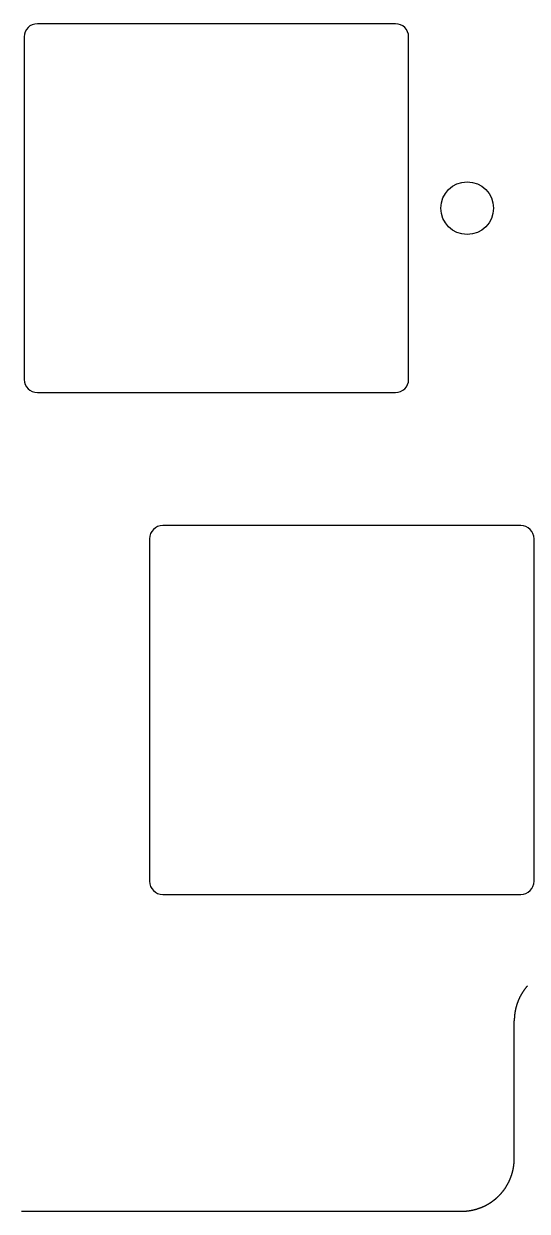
# Model space of a CAD drawing. Header units: millimetres. Extents: x -10 to 277, y -95 to 18.
# Drawn here: x 16.5 to 35.62, y -95.23 to -50.15 of the extents above; entities that cross this region are included whole.
import ezdxf

# ---------------------------------------------------------------- set-up
doc = ezdxf.new("R2010")
doc.units = ezdxf.units.MM
doc.header["$MEASUREMENT"] = 0
doc.layers.get('0').update_dxf_attribs({"linetype": 'CONTINUOUS'})
doc.layers.add('Edge.Cuts', color=53, linetype='CONTINUOUS')

msp = doc.modelspace()

# ---------------------------------------------------------------- linework, layer by layer
for points in [[(16.5125, -50.65), (16.5125, -63.65, 0.414212391), (17.0125, -64.15), (30.6125, -64.15, 0.414213562), (31.1125, -63.65), (31.1125, -50.65, 0.414213562), (30.6125, -50.15), (17.0125, -50.15, 0.414212391)], [(35.375, -83.2, 0.414213562), (35.875, -82.7), (35.875, -69.7, 0.414213562), (35.375, -69.2), (21.775, -69.2, 0.414212391), (21.275, -69.7), (21.275, -82.7, 0.414212391), (21.775, -83.2)]]:
    msp.add_lwpolyline(points, format="xyb", close=True)
msp.add_circle((33.3375, -57.15), 1)
at = {"layer": 'Edge.Cuts', "linetype": 'Continuous'}
for p, q in [((35.39551, -86.990192), (35.389194, -87.001149)), ((35.401896, -86.979276), (35.39551, -86.990192)), ((35.408351, -86.9684), (35.401896, -86.979276)), ((35.414874, -86.957566), (35.408351, -86.9684)), ((35.421466, -86.946773), (35.414874, -86.957566)), ((35.428125, -86.936022), (35.421466, -86.946773)), ((35.434852, -86.925314), (35.428125, -86.936022)), ((35.441647, -86.914649), (35.434852, -86.925314)), ((35.448509, -86.904028), (35.441647, -86.914649)), ((35.455437, -86.89345), (35.448509, -86.904028)), ((35.462433, -86.882916), (35.455437, -86.89345)), ((35.469494, -86.872427), (35.462433, -86.882916)), ((35.476622, -86.861983), (35.469494, -86.872427)), ((35.483816, -86.851584), (35.476622, -86.861983)), ((35.491075, -86.841232), (35.483816, -86.851584)), ((35.498399, -86.830925), (35.491075, -86.841232)), ((35.505789, -86.820665), (35.498399, -86.830925)), ((35.513243, -86.810452), (35.505789, -86.820665)), ((35.520761, -86.800287), (35.513243, -86.810452)), ((35.528344, -86.790169), (35.520761, -86.800287)), ((35.53599, -86.7801), (35.528344, -86.790169)), ((35.5437, -86.770079), (35.53599, -86.7801)), ((35.551474, -86.760107), (35.5437, -86.770079)), ((35.55931, -86.750184), (35.551474, -86.760107)), ((35.567209, -86.740311), (35.55931, -86.750184)), ((35.57517, -86.730487), (35.567209, -86.740311)), ((35.583194, -86.720715), (35.57517, -86.730487)), ((35.591279, -86.710993), (35.583194, -86.720715)), ((35.599426, -86.701322), (35.591279, -86.710993)), ((35.607634, -86.691702), (35.599426, -86.701322)), ((35.615903, -86.682134), (35.607634, -86.691702)), ((35.624232, -86.672618), (35.615903, -86.682134)), ((35.202594, -87.442917), (35.200859, -87.449)), ((35.204349, -87.43684), (35.202594, -87.442917)), ((35.206122, -87.430769), (35.204349, -87.43684)), ((35.207915, -87.424703), (35.206122, -87.430769)), ((35.209728, -87.418643), (35.207915, -87.424703)), ((35.211559, -87.412589), (35.209728, -87.418643)), ((35.21341, -87.40654), (35.211559, -87.412589)), ((35.215279, -87.400497), (35.21341, -87.40654)), ((35.217168, -87.394461), (35.215279, -87.400497)), ((35.219076, -87.38843), (35.217168, -87.394461)), ((35.221003, -87.382405), (35.219076, -87.38843)), ((35.222949, -87.376386), (35.221003, -87.382405)), ((35.224914, -87.370374), (35.222949, -87.376386)), ((35.226898, -87.364368), (35.224914, -87.370374)), ((35.228901, -87.358368), (35.226898, -87.364368)), ((35.230923, -87.352374), (35.228901, -87.358368)), ((35.232964, -87.346387), (35.230923, -87.352374)), ((35.235024, -87.340406), (35.232964, -87.346387)), ((35.237102, -87.334432), (35.235024, -87.340406)), ((35.2392, -87.328464), (35.237102, -87.334432)), ((35.241316, -87.322503), (35.2392, -87.328464)), ((35.243452, -87.316548), (35.241316, -87.322503)), ((35.245606, -87.310601), (35.243452, -87.316548)), ((35.247779, -87.30466), (35.245606, -87.310601)), ((35.249971, -87.298726), (35.247779, -87.30466)), ((35.252181, -87.292799), (35.249971, -87.298726)), ((35.25441, -87.286879), (35.252181, -87.292799)), ((35.256658, -87.280967), (35.25441, -87.286879)), ((35.258925, -87.275061), (35.256658, -87.280967)), ((35.26121, -87.269162), (35.258925, -87.275061)), ((35.263514, -87.263271), (35.26121, -87.269162)), ((35.265837, -87.257387), (35.263514, -87.263271)), ((35.268178, -87.251511), (35.265837, -87.257387)), ((35.270538, -87.245642), (35.268178, -87.251511)), ((35.272916, -87.23978), (35.270538, -87.245642)), ((35.275313, -87.233926), (35.272916, -87.23978)), ((35.277728, -87.22808), (35.275313, -87.233926)), ((35.282614, -87.21641), (35.277728, -87.22808)), ((35.287573, -87.204771), (35.282614, -87.21641)), ((35.292606, -87.193164), (35.287573, -87.204771)), ((35.297713, -87.18159), (35.292606, -87.193164)), ((35.302892, -87.170048), (35.297713, -87.18159)), ((35.308144, -87.158539), (35.302892, -87.170048)), ((35.313469, -87.147063), (35.308144, -87.158539)), ((35.318866, -87.135622), (35.313469, -87.147063)), ((35.324335, -87.124215), (35.318866, -87.135622)), ((35.329876, -87.112843), (35.324335, -87.124215)), ((35.335489, -87.101507), (35.329876, -87.112843)), ((35.341174, -87.090206), (35.335489, -87.101507)), ((35.346929, -87.078942), (35.341174, -87.090206)), ((35.352756, -87.067715), (35.346929, -87.078942)), ((35.358653, -87.056525), (35.352756, -87.067715)), ((35.364621, -87.045372), (35.358653, -87.056525)), ((35.37066, -87.034258), (35.364621, -87.045372)), ((35.376768, -87.023183), (35.37066, -87.034258)), ((35.382946, -87.012146), (35.376768, -87.023183)), ((35.389194, -87.001149), (35.382946, -87.012146)), ((35.127361, -87.897402), (35.127064, -87.903723)), ((35.127678, -87.891084), (35.127361, -87.897402)), ((35.128016, -87.884766), (35.127678, -87.891084)), ((35.128373, -87.87845), (35.128016, -87.884766)), ((35.12875, -87.872135), (35.128373, -87.87845)), ((35.129147, -87.865822), (35.12875, -87.872135)), ((35.129564, -87.859509), (35.129147, -87.865822)), ((35.130001, -87.8532), (35.129564, -87.859509)), ((35.130458, -87.84689), (35.130001, -87.8532)), ((35.130935, -87.840583), (35.130458, -87.84689)), ((35.131432, -87.834277), (35.130935, -87.840583)), ((35.131949, -87.827973), (35.131432, -87.834277)), ((35.132485, -87.82167), (35.131949, -87.827973)), ((35.133042, -87.815371), (35.132485, -87.82167)), ((35.133619, -87.809072), (35.133042, -87.815371)), ((35.134215, -87.802776), (35.133619, -87.809072)), ((35.134831, -87.796481), (35.134215, -87.802776)), ((35.135468, -87.790189), (35.134831, -87.796481)), ((35.136124, -87.783898), (35.135468, -87.790189)), ((35.1368, -87.77761), (35.136124, -87.783898)), ((35.137496, -87.771324), (35.1368, -87.77761)), ((35.138212, -87.765041), (35.137496, -87.771324)), ((35.138947, -87.758759), (35.138212, -87.765041)), ((35.139703, -87.75248), (35.138947, -87.758759)), ((35.140478, -87.746203), (35.139703, -87.75248)), ((35.141274, -87.73993), (35.140478, -87.746203)), ((35.142089, -87.733658), (35.141274, -87.73993)), ((35.142924, -87.72739), (35.142089, -87.733658)), ((35.143779, -87.721123), (35.142924, -87.72739)), ((35.144653, -87.714861), (35.143779, -87.721123)), ((35.145548, -87.7086), (35.144653, -87.714861)), ((35.146462, -87.702343), (35.145548, -87.7086)), ((35.147396, -87.696088), (35.146462, -87.702343)), ((35.148349, -87.689836), (35.147396, -87.696088)), ((35.149323, -87.683587), (35.148349, -87.689836)), ((35.150316, -87.677342), (35.149323, -87.683587)), ((35.151329, -87.6711), (35.150316, -87.677342)), ((35.152362, -87.664861), (35.151329, -87.6711)), ((35.153415, -87.658625), (35.152362, -87.664861)), ((35.154487, -87.652393), (35.153415, -87.658625)), ((35.155579, -87.646164), (35.154487, -87.652393)), ((35.156691, -87.639939), (35.155579, -87.646164)), ((35.157822, -87.633716), (35.156691, -87.639939)), ((35.158973, -87.627498), (35.157822, -87.633716)), ((35.160144, -87.621283), (35.158973, -87.627498)), ((35.161334, -87.615072), (35.160144, -87.621283)), ((35.162544, -87.608865), (35.161334, -87.615072)), ((35.163774, -87.602662), (35.162544, -87.608865)), ((35.165023, -87.596462), (35.163774, -87.602662)), ((35.166292, -87.590267), (35.165023, -87.596462)), ((35.167581, -87.584075), (35.166292, -87.590267)), ((35.168889, -87.577888), (35.167581, -87.584075)), ((35.170216, -87.571704), (35.168889, -87.577888)), ((35.171564, -87.565525), (35.170216, -87.571704)), ((35.17293, -87.55935), (35.171564, -87.565525)), ((35.174317, -87.55318), (35.17293, -87.55935)), ((35.175723, -87.547013), (35.174317, -87.55318)), ((35.177148, -87.540852), (35.175723, -87.547013)), ((35.178593, -87.534694), (35.177148, -87.540852)), ((35.180057, -87.528542), (35.178593, -87.534694)), ((35.181541, -87.522393), (35.180057, -87.528542)), ((35.183044, -87.51625), (35.181541, -87.522393)), ((35.184567, -87.510111), (35.183044, -87.51625)), ((35.186109, -87.503978), (35.184567, -87.510111)), ((35.18767, -87.497849), (35.186109, -87.503978)), ((35.189251, -87.491725), (35.18767, -87.497849)), ((35.190851, -87.485605), (35.189251, -87.491725)), ((35.192471, -87.479492), (35.190851, -87.485605)), ((35.19411, -87.473383), (35.192471, -87.479492)), ((35.195768, -87.467279), (35.19411, -87.473383)), ((35.197446, -87.46118), (35.195768, -87.467279)), ((35.199142, -87.455088), (35.197446, -87.46118)), ((35.200859, -87.449), (35.199142, -87.455088)), ((35.125001, -87.992292), (35.125, -87.9946)), ((35.125, -93.226), (35.125, -87.9946)), ((35.125019, -87.98596), (35.125001, -87.992292)), ((35.125056, -87.979631), (35.125019, -87.98596)), ((35.125113, -87.973301), (35.125056, -87.979631)), ((35.125191, -87.966973), (35.125113, -87.973301)), ((35.125288, -87.960643), (35.125191, -87.966973)), ((35.125405, -87.954316), (35.125288, -87.960643)), ((35.125543, -87.947988), (35.125405, -87.954316)), ((35.1257, -87.941663), (35.125543, -87.947988)), ((35.125877, -87.935336), (35.1257, -87.941663)), ((35.126075, -87.929012), (35.125877, -87.935336)), ((35.126292, -87.922688), (35.126075, -87.929012)), ((35.126529, -87.916365), (35.126292, -87.922688)), ((35.126787, -87.910043), (35.126529, -87.916365)), ((35.127064, -87.903723), (35.126787, -87.910043)), ((35.123213, -93.310557), (35.123471, -93.304235)), ((35.123471, -93.304235), (35.123708, -93.297912)), ((35.123708, -93.297912), (35.123925, -93.291588)), ((35.123925, -93.291588), (35.124123, -93.285264)), ((35.124123, -93.285264), (35.1243, -93.278937)), ((35.1243, -93.278937), (35.124457, -93.272612)), ((35.124457, -93.272612), (35.124595, -93.266284)), ((35.124595, -93.266284), (35.124712, -93.259957)), ((35.124712, -93.259957), (35.124809, -93.253627)), ((35.124809, -93.253627), (35.124887, -93.247299)), ((35.124887, -93.247299), (35.124944, -93.240969)), ((35.124944, -93.240969), (35.124981, -93.23464)), ((35.124981, -93.23464), (35.124999, -93.228308)), ((35.124999, -93.228308), (35.125, -93.226)), ((35.052554, -93.75942), (35.054232, -93.753321)), ((35.054232, -93.753321), (35.05589, -93.747217)), ((35.05589, -93.747217), (35.057529, -93.741108)), ((35.057529, -93.741108), (35.059149, -93.734995)), ((35.059149, -93.734995), (35.060749, -93.728875)), ((35.060749, -93.728875), (35.06233, -93.722751)), ((35.06233, -93.722751), (35.063891, -93.716622)), ((35.063891, -93.716622), (35.065433, -93.710489)), ((35.065433, -93.710489), (35.066956, -93.70435)), ((35.066956, -93.70435), (35.068459, -93.698207)), ((35.068459, -93.698207), (35.069943, -93.692058)), ((35.069943, -93.692058), (35.071407, -93.685906)), ((35.071407, -93.685906), (35.072852, -93.679748)), ((35.072852, -93.679748), (35.074277, -93.673587)), ((35.074277, -93.673587), (35.075683, -93.66742)), ((35.075683, -93.66742), (35.07707, -93.66125)), ((35.07707, -93.66125), (35.078436, -93.655075)), ((35.078436, -93.655075), (35.079784, -93.648896)), ((35.079784, -93.648896), (35.081111, -93.642712)), ((35.081111, -93.642712), (35.082419, -93.636525)), ((35.082419, -93.636525), (35.083708, -93.630333)), ((35.083708, -93.630333), (35.084977, -93.624138)), ((35.084977, -93.624138), (35.086226, -93.617938)), ((35.086226, -93.617938), (35.087456, -93.611735)), ((35.087456, -93.611735), (35.088666, -93.605528)), ((35.088666, -93.605528), (35.089856, -93.599317)), ((35.089856, -93.599317), (35.091027, -93.593102)), ((35.091027, -93.593102), (35.092178, -93.586884)), ((35.092178, -93.586884), (35.093309, -93.580661)), ((35.093309, -93.580661), (35.094421, -93.574436)), ((35.094421, -93.574436), (35.095513, -93.568207)), ((35.095513, -93.568207), (35.096585, -93.561975)), ((35.096585, -93.561975), (35.097638, -93.555739)), ((35.097638, -93.555739), (35.098671, -93.5495)), ((35.098671, -93.5495), (35.099684, -93.543258)), ((35.099684, -93.543258), (35.100677, -93.537013)), ((35.100677, -93.537013), (35.101651, -93.530764)), ((35.101651, -93.530764), (35.102604, -93.524512)), ((35.102604, -93.524512), (35.103538, -93.518257)), ((35.103538, -93.518257), (35.104452, -93.512)), ((35.104452, -93.512), (35.105347, -93.505739)), ((35.105347, -93.505739), (35.106221, -93.499477)), ((35.106221, -93.499477), (35.107076, -93.49321)), ((35.107076, -93.49321), (35.107911, -93.486942)), ((35.107911, -93.486942), (35.108726, -93.48067)), ((35.108726, -93.48067), (35.109522, -93.474397)), ((35.109522, -93.474397), (35.110297, -93.46812)), ((35.110297, -93.46812), (35.111053, -93.461841)), ((35.111053, -93.461841), (35.111788, -93.455559)), ((35.111788, -93.455559), (35.112504, -93.449276)), ((35.112504, -93.449276), (35.1132, -93.44299)), ((35.1132, -93.44299), (35.113876, -93.436702)), ((35.113876, -93.436702), (35.114532, -93.430411)), ((35.114532, -93.430411), (35.115169, -93.424119)), ((35.115169, -93.424119), (35.115785, -93.417824)), ((35.115785, -93.417824), (35.116381, -93.411528)), ((35.116381, -93.411528), (35.116958, -93.405229)), ((35.116958, -93.405229), (35.117515, -93.39893)), ((35.117515, -93.39893), (35.118051, -93.392627)), ((35.118051, -93.392627), (35.118568, -93.386323)), ((35.118568, -93.386323), (35.119065, -93.380017)), ((35.119065, -93.380017), (35.119542, -93.37371)), ((35.119542, -93.37371), (35.119999, -93.3674)), ((35.119999, -93.3674), (35.120436, -93.361091)), ((35.120436, -93.361091), (35.120853, -93.354778)), ((35.120853, -93.354778), (35.12125, -93.348465)), ((35.12125, -93.348465), (35.121627, -93.34215)), ((35.121627, -93.34215), (35.121984, -93.335834)), ((35.121984, -93.335834), (35.122322, -93.329516)), ((35.122322, -93.329516), (35.122639, -93.323198)), ((35.122639, -93.323198), (35.122936, -93.316877)), ((35.122936, -93.316877), (35.123213, -93.310557)), ((34.860806, -94.219451), (34.867054, -94.208454)), ((34.867054, -94.208454), (34.873232, -94.197417)), ((34.873232, -94.197417), (34.87934, -94.186342)), ((34.87934, -94.186342), (34.885379, -94.175228)), ((34.885379, -94.175228), (34.891347, -94.164075)), ((34.891347, -94.164075), (34.897244, -94.152885)), ((34.897244, -94.152885), (34.903071, -94.141658)), ((34.903071, -94.141658), (34.908826, -94.130394)), ((34.908826, -94.130394), (34.914511, -94.119093)), ((34.914511, -94.119093), (34.920124, -94.107757)), ((34.920124, -94.107757), (34.925665, -94.096385)), ((34.925665, -94.096385), (34.931134, -94.084978)), ((34.931134, -94.084978), (34.936531, -94.073537)), ((34.936531, -94.073537), (34.941856, -94.062061)), ((34.941856, -94.062061), (34.947108, -94.050552)), ((34.947108, -94.050552), (34.952287, -94.03901)), ((34.952287, -94.03901), (34.957394, -94.027436)), ((34.957394, -94.027436), (34.962427, -94.015829)), ((34.962427, -94.015829), (34.967386, -94.00419)), ((34.967386, -94.00419), (34.972272, -93.99252)), ((34.972272, -93.99252), (34.974687, -93.986674)), ((34.974687, -93.986674), (34.977084, -93.98082)), ((34.977084, -93.98082), (34.979462, -93.974958)), ((34.979462, -93.974958), (34.981822, -93.969089)), ((34.981822, -93.969089), (34.984163, -93.963213)), ((34.984163, -93.963213), (34.986486, -93.957329)), ((34.986486, -93.957329), (34.98879, -93.951438)), ((34.98879, -93.951438), (34.991075, -93.945539)), ((34.991075, -93.945539), (34.993342, -93.939633)), ((34.993342, -93.939633), (34.99559, -93.933721)), ((34.99559, -93.933721), (34.997819, -93.927801)), ((34.997819, -93.927801), (35.000029, -93.921874)), ((35.000029, -93.921874), (35.002221, -93.91594)), ((35.002221, -93.91594), (35.004394, -93.909999)), ((35.004394, -93.909999), (35.006548, -93.904052)), ((35.006548, -93.904052), (35.008684, -93.898097)), ((35.008684, -93.898097), (35.0108, -93.892136)), ((35.0108, -93.892136), (35.012898, -93.886168)), ((35.012898, -93.886168), (35.014976, -93.880194)), ((35.014976, -93.880194), (35.017036, -93.874213)), ((35.017036, -93.874213), (35.019077, -93.868226)), ((35.019077, -93.868226), (35.021099, -93.862232)), ((35.021099, -93.862232), (35.023102, -93.856232)), ((35.023102, -93.856232), (35.025086, -93.850226)), ((35.025086, -93.850226), (35.027051, -93.844214)), ((35.027051, -93.844214), (35.028997, -93.838195)), ((35.028997, -93.838195), (35.030924, -93.83217)), ((35.030924, -93.83217), (35.032832, -93.826139)), ((35.032832, -93.826139), (35.034721, -93.820103)), ((35.034721, -93.820103), (35.03659, -93.81406)), ((35.03659, -93.81406), (35.038441, -93.808011)), ((35.038441, -93.808011), (35.040272, -93.801957)), ((35.040272, -93.801957), (35.042085, -93.795897)), ((35.042085, -93.795897), (35.043878, -93.789831)), ((35.043878, -93.789831), (35.045651, -93.78376)), ((35.045651, -93.78376), (35.047406, -93.777683)), ((35.047406, -93.777683), (35.049141, -93.7716)), ((35.049141, -93.7716), (35.050858, -93.765512)), ((35.050858, -93.765512), (35.052554, -93.75942)), ((34.519528, -94.659602), (34.524058, -94.655182)), ((34.524058, -94.655182), (34.528575, -94.650746)), ((34.528575, -94.650746), (34.533077, -94.646296)), ((34.533077, -94.646296), (34.537567, -94.641831)), ((34.537567, -94.641831), (34.5392, -94.6402)), ((34.5392, -94.6402), (34.54812, -94.631223)), ((34.54812, -94.631223), (34.556982, -94.622191)), ((34.556982, -94.622191), (34.565787, -94.613104)), ((34.565787, -94.613104), (34.574533, -94.603963)), ((34.574533, -94.603963), (34.58322, -94.594767)), ((34.58322, -94.594767), (34.591849, -94.585517)), ((34.591849, -94.585517), (34.600418, -94.576213)), ((34.600418, -94.576213), (34.608928, -94.566855)), ((34.608928, -94.566855), (34.617378, -94.557445)), ((34.617378, -94.557445), (34.625768, -94.547982)), ((34.625768, -94.547982), (34.634097, -94.538466)), ((34.634097, -94.538466), (34.642366, -94.528898)), ((34.642366, -94.528898), (34.650574, -94.519278)), ((34.650574, -94.519278), (34.658721, -94.509607)), ((34.658721, -94.509607), (34.666806, -94.499885)), ((34.666806, -94.499885), (34.67483, -94.490113)), ((34.67483, -94.490113), (34.682791, -94.480289)), ((34.682791, -94.480289), (34.69069, -94.470416)), ((34.69069, -94.470416), (34.698526, -94.460493)), ((34.698526, -94.460493), (34.7063, -94.450521)), ((34.7063, -94.450521), (34.71401, -94.4405)), ((34.71401, -94.4405), (34.721656, -94.430431)), ((34.721656, -94.430431), (34.729239, -94.420313)), ((34.729239, -94.420313), (34.736757, -94.410148)), ((34.736757, -94.410148), (34.744211, -94.399935)), ((34.744211, -94.399935), (34.751601, -94.389675)), ((34.751601, -94.389675), (34.758925, -94.379368)), ((34.758925, -94.379368), (34.766184, -94.369016)), ((34.766184, -94.369016), (34.773378, -94.358617)), ((34.773378, -94.358617), (34.780506, -94.348173)), ((34.780506, -94.348173), (34.787567, -94.337684)), ((34.787567, -94.337684), (34.794563, -94.32715)), ((34.794563, -94.32715), (34.801491, -94.316572)), ((34.801491, -94.316572), (34.808353, -94.305951)), ((34.808353, -94.305951), (34.815148, -94.295286)), ((34.815148, -94.295286), (34.821875, -94.284578)), ((34.821875, -94.284578), (34.828534, -94.273827)), ((34.828534, -94.273827), (34.835126, -94.263034)), ((34.835126, -94.263034), (34.841649, -94.2522)), ((34.841649, -94.2522), (34.848104, -94.241324)), ((34.848104, -94.241324), (34.85449, -94.230408)), ((34.85449, -94.230408), (34.860806, -94.219451)), ((33.794706, -95.110535), (33.806613, -95.106261)), ((33.806613, -95.106261), (33.818492, -95.101912)), ((33.818492, -95.101912), (33.830344, -95.097487)), ((33.830344, -95.097487), (33.842167, -95.092988)), ((33.842167, -95.092988), (33.853962, -95.088414)), ((33.853962, -95.088414), (33.865728, -95.083765)), ((33.865728, -95.083765), (33.877465, -95.079042)), ((33.877465, -95.079042), (33.889171, -95.074245)), ((33.889171, -95.074245), (33.895013, -95.071819)), ((33.895013, -95.071819), (33.900847, -95.069374)), ((33.900847, -95.069374), (33.906674, -95.066911)), ((33.906674, -95.066911), (33.912492, -95.064429)), ((33.912492, -95.064429), (33.918303, -95.061929)), ((33.918303, -95.061929), (33.924106, -95.059411)), ((33.924106, -95.059411), (33.929901, -95.056874)), ((33.929901, -95.056874), (33.935688, -95.054319)), ((33.935688, -95.054319), (33.941466, -95.051746)), ((33.941466, -95.051746), (33.947237, -95.049154)), ((33.947237, -95.049154), (33.952999, -95.046544)), ((33.952999, -95.046544), (33.958753, -95.043916)), ((33.958753, -95.043916), (33.964499, -95.04127)), ((33.964499, -95.04127), (33.970236, -95.038606)), ((33.970236, -95.038606), (33.975965, -95.035923)), ((33.975965, -95.035923), (33.981685, -95.033223)), ((33.981685, -95.033223), (33.987397, -95.030504)), ((33.987397, -95.030504), (33.9931, -95.027767)), ((33.9931, -95.027767), (33.998794, -95.025013)), ((33.998794, -95.025013), (34.00448, -95.02224)), ((34.00448, -95.02224), (34.010157, -95.01945)), ((34.010157, -95.01945), (34.015825, -95.016641)), ((34.015825, -95.016641), (34.021484, -95.013815)), ((34.021484, -95.013815), (34.027134, -95.01097)), ((34.027134, -95.01097), (34.032775, -95.008108)), ((34.032775, -95.008108), (34.038407, -95.005228)), ((34.038407, -95.005228), (34.04403, -95.00233)), ((34.04403, -95.00233), (34.049643, -94.999415)), ((34.049643, -94.999415), (34.055247, -94.996482)), ((34.055247, -94.996482), (34.060843, -94.99353)), ((34.060843, -94.99353), (34.066428, -94.990562)), ((34.066428, -94.990562), (34.072004, -94.987576)), ((34.072004, -94.987576), (34.077571, -94.984572)), ((34.077571, -94.984572), (34.083128, -94.98155)), ((34.083128, -94.98155), (34.088675, -94.978512)), ((34.088675, -94.978512), (34.094213, -94.975455)), ((34.094213, -94.975455), (34.099741, -94.972381)), ((34.099741, -94.972381), (34.10526, -94.96929)), ((34.10526, -94.96929), (34.110768, -94.966181)), ((34.110768, -94.966181), (34.116267, -94.963055)), ((34.116267, -94.963055), (34.121755, -94.959911)), ((34.121755, -94.959911), (34.127234, -94.95675)), ((34.127234, -94.95675), (34.132702, -94.953572)), ((34.132702, -94.953572), (34.138161, -94.950376)), ((34.138161, -94.950376), (34.143609, -94.947164)), ((34.143609, -94.947164), (34.149047, -94.943934)), ((34.149047, -94.943934), (34.154475, -94.940687)), ((34.154475, -94.940687), (34.159893, -94.937423)), ((34.159893, -94.937423), (34.165299, -94.934142)), ((34.165299, -94.934142), (34.170696, -94.930843)), ((34.170696, -94.930843), (34.176082, -94.927528)), ((34.176082, -94.927528), (34.181458, -94.924195)), ((34.181458, -94.924195), (34.186823, -94.920846)), ((34.186823, -94.920846), (34.192178, -94.91748)), ((34.192178, -94.91748), (34.197521, -94.914097)), ((34.197521, -94.914097), (34.202854, -94.910696)), ((34.202854, -94.910696), (34.208176, -94.90728)), ((34.208176, -94.90728), (34.213487, -94.903846)), ((34.213487, -94.903846), (34.218787, -94.900396)), ((34.218787, -94.900396), (34.224077, -94.896928)), ((34.224077, -94.896928), (34.229355, -94.893444)), ((34.229355, -94.893444), (34.234623, -94.889944)), ((34.234623, -94.889944), (34.239879, -94.886427)), ((34.239879, -94.886427), (34.245124, -94.882893)), ((34.245124, -94.882893), (34.250357, -94.879343)), ((34.250357, -94.879343), (34.25558, -94.875775)), ((34.25558, -94.875775), (34.260791, -94.872192)), ((34.260791, -94.872192), (34.265991, -94.868592)), ((34.265991, -94.868592), (34.271179, -94.864976)), ((34.271179, -94.864976), (34.276356, -94.861343)), ((34.276356, -94.861343), (34.281521, -94.857695)), ((34.281521, -94.857695), (34.286676, -94.854029)), ((34.286676, -94.854029), (34.291817, -94.850348)), ((34.291817, -94.850348), (34.296948, -94.84665)), ((34.296948, -94.84665), (34.302067, -94.842936)), ((34.302067, -94.842936), (34.307174, -94.839205)), ((34.307174, -94.839205), (34.312269, -94.835459)), ((34.312269, -94.835459), (34.317353, -94.831696)), ((34.317353, -94.831696), (34.322424, -94.827918)), ((34.322424, -94.827918), (34.327484, -94.824123)), ((34.327484, -94.824123), (34.332531, -94.820313)), ((34.332531, -94.820313), (34.337566, -94.816486)), ((34.337566, -94.816486), (34.342589, -94.812644)), ((34.342589, -94.812644), (34.347601, -94.808785)), ((34.347601, -94.808785), (34.352599, -94.804911)), ((34.352599, -94.804911), (34.357586, -94.801021)), ((34.357586, -94.801021), (34.36256, -94.797115)), ((34.36256, -94.797115), (34.367523, -94.793193)), ((34.367523, -94.793193), (34.372472, -94.789256)), ((34.372472, -94.789256), (34.37741, -94.785303)), ((34.37741, -94.785303), (34.382334, -94.781335)), ((34.382334, -94.781335), (34.387247, -94.77735)), ((34.387247, -94.77735), (34.392146, -94.773351)), ((34.392146, -94.773351), (34.397034, -94.769335)), ((34.397034, -94.769335), (34.401907, -94.765304)), ((34.401907, -94.765304), (34.40677, -94.761258)), ((34.40677, -94.761258), (34.411618, -94.757196)), ((34.411618, -94.757196), (34.416455, -94.753119)), ((34.416455, -94.753119), (34.421278, -94.749027)), ((34.421278, -94.749027), (34.426089, -94.744918)), ((34.426089, -94.744918), (34.430886, -94.740796)), ((34.430886, -94.740796), (34.435671, -94.736657)), ((34.435671, -94.736657), (34.440442, -94.732504)), ((34.440442, -94.732504), (34.445201, -94.728335)), ((34.445201, -94.728335), (34.449946, -94.724151)), ((34.449946, -94.724151), (34.454678, -94.719952)), ((34.454678, -94.719952), (34.459397, -94.715738)), ((34.459397, -94.715738), (34.464104, -94.711509)), ((34.464104, -94.711509), (34.468796, -94.707265)), ((34.468796, -94.707265), (34.473475, -94.703006)), ((34.473475, -94.703006), (34.478141, -94.698733)), ((34.478141, -94.698733), (34.482794, -94.694443)), ((34.482794, -94.694443), (34.487433, -94.69014)), ((34.487433, -94.69014), (34.492059, -94.685821)), ((34.492059, -94.685821), (34.496671, -94.681489)), ((34.496671, -94.681489), (34.50127, -94.67714)), ((34.50127, -94.67714), (34.505854, -94.672778)), ((34.505854, -94.672778), (34.510426, -94.6684)), ((34.510426, -94.6684), (34.514984, -94.664009)), ((34.514984, -94.664009), (34.519528, -94.659602)), ((16.4166, -95.226), (33.125, -95.226)), ((33.125, -95.226), (33.137654, -95.22596)), ((33.137654, -95.22596), (33.150306, -95.22584)), ((33.150306, -95.22584), (33.162956, -95.22564)), ((33.162956, -95.22564), (33.175603, -95.22536)), ((33.175603, -95.22536), (33.188248, -95.225001)), ((33.188248, -95.225001), (33.200889, -95.224561)), ((33.200889, -95.224561), (33.213526, -95.224042)), ((33.213526, -95.224042), (33.226159, -95.223442)), ((33.226159, -95.223442), (33.238787, -95.222763)), ((33.238787, -95.222763), (33.25141, -95.222004)), ((33.25141, -95.222004), (33.264028, -95.221166)), ((33.264028, -95.221166), (33.27664, -95.220247)), ((33.27664, -95.220247), (33.289245, -95.219249)), ((33.289245, -95.219249), (33.301843, -95.218171)), ((33.301843, -95.218171), (33.314434, -95.217014)), ((33.314434, -95.217014), (33.327017, -95.215777)), ((33.327017, -95.215777), (33.339592, -95.21446)), ((33.339592, -95.21446), (33.352157, -95.213064)), ((33.352157, -95.213064), (33.364714, -95.211589)), ((33.364714, -95.211589), (33.377261, -95.210034)), ((33.377261, -95.210034), (33.389798, -95.2084)), ((33.389798, -95.2084), (33.402325, -95.206686)), ((33.402325, -95.206686), (33.41484, -95.204894)), ((33.41484, -95.204894), (33.427344, -95.203022)), ((33.427344, -95.203022), (33.439836, -95.201071)), ((33.439836, -95.201071), (33.452315, -95.199041)), ((33.452315, -95.199041), (33.464781, -95.196933)), ((33.464781, -95.196933), (33.477234, -95.194745)), ((33.477234, -95.194745), (33.489673, -95.192479)), ((33.489673, -95.192479), (33.502098, -95.190134)), ((33.502098, -95.190134), (33.514507, -95.18771)), ((33.514507, -95.18771), (33.526902, -95.185208)), ((33.526902, -95.185208), (33.53928, -95.182628)), ((33.53928, -95.182628), (33.551642, -95.179969)), ((33.551642, -95.179969), (33.563988, -95.177232)), ((33.563988, -95.177232), (33.576316, -95.174417)), ((33.576316, -95.174417), (33.588626, -95.171524)), ((33.588626, -95.171524), (33.600918, -95.168553)), ((33.600918, -95.168553), (33.613191, -95.165505)), ((33.613191, -95.165505), (33.625446, -95.162379)), ((33.625446, -95.162379), (33.63768, -95.159175)), ((33.63768, -95.159175), (33.649894, -95.155894)), ((33.649894, -95.155894), (33.662087, -95.152535)), ((33.662087, -95.152535), (33.674259, -95.1491)), ((33.674259, -95.1491), (33.68641, -95.145587)), ((33.68641, -95.145587), (33.698538, -95.141998)), ((33.698538, -95.141998), (33.710644, -95.138332)), ((33.710644, -95.138332), (33.722726, -95.13459)), ((33.722726, -95.13459), (33.734785, -95.130771)), ((33.734785, -95.130771), (33.746819, -95.126875)), ((33.746819, -95.126875), (33.758829, -95.122904)), ((33.758829, -95.122904), (33.770814, -95.118857)), ((33.770814, -95.118857), (33.782773, -95.114734)), ((33.782773, -95.114734), (33.794706, -95.110535))]:
    msp.add_line(p, q, dxfattribs=at)

doc.saveas('drawing.dxf')
